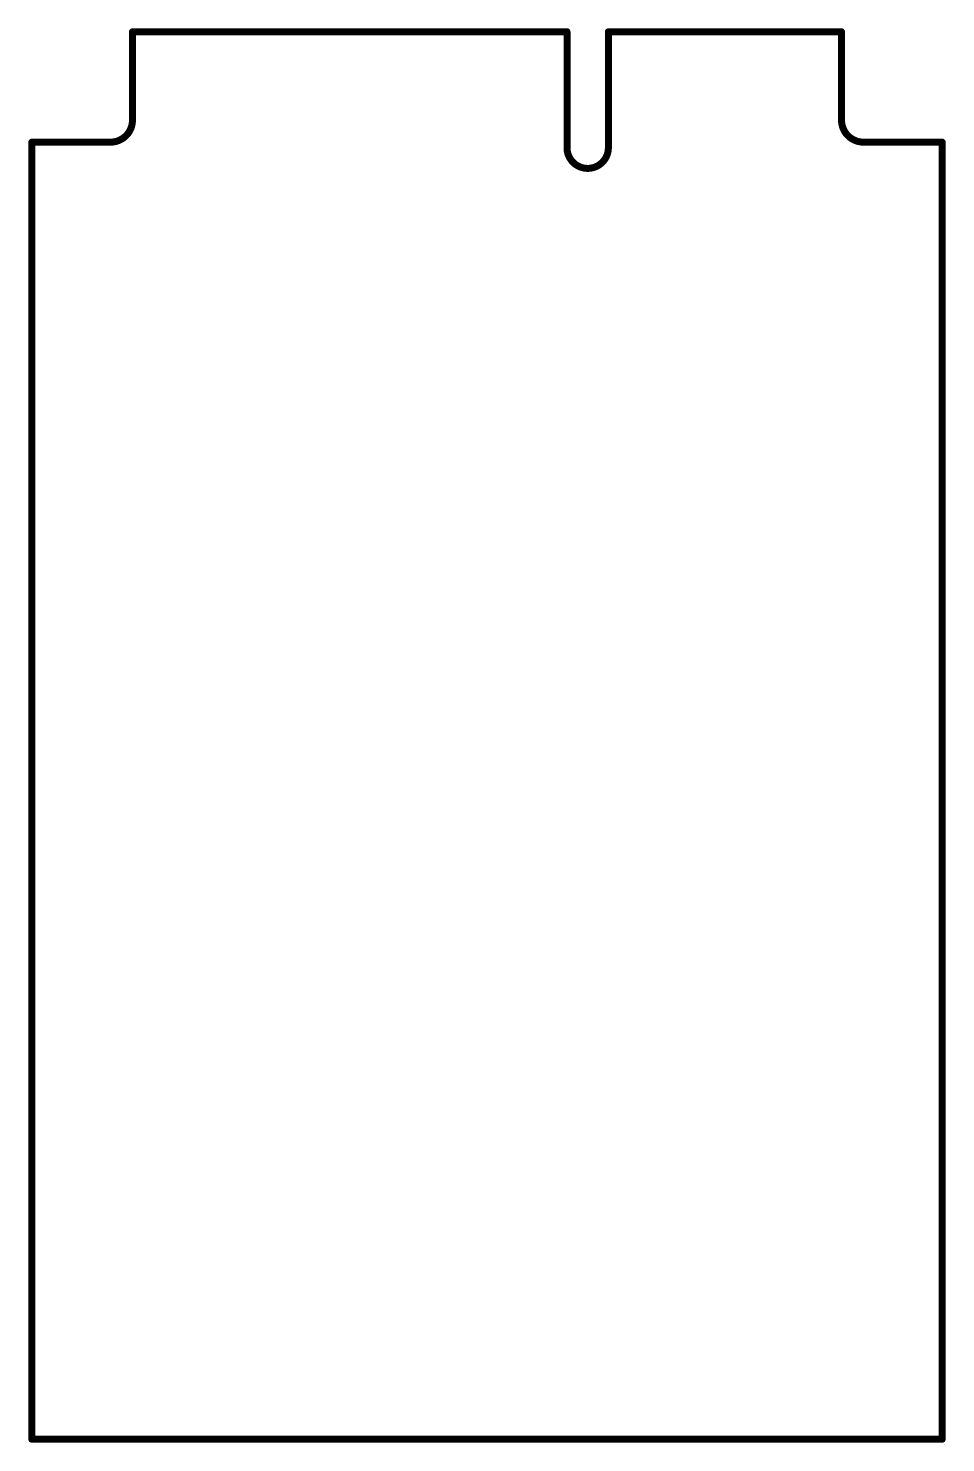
# Model space of a CAD drawing. Extents: x 2 to 5.43, y 2 to 5.88.
# Drawn here: x 4.116 to 5.426, y 3.862 to 5.88 of the extents above.
import ezdxf

# ---------------------------------------------------------------- set-up
doc = ezdxf.new("R2010")
doc.units = 0
doc.layers.add('MECHANICAL1', color=6, linetype='CONTINUOUS')
doc.layers.add('MECHANICAL4', color=56, linetype='CONTINUOUS')

msp = doc.modelspace()

# ---------------------------------------------------------------- linework, layer by layer
at = {"layer": 'MECHANICAL1', "const_width": 0.01}
for points in [[(4.265, 5.875), (4.885078, 5.875)], [(4.265, 5.749016), (4.265, 5.875)], [(4.885078, 5.709646), (4.885078, 5.875)], [(4.944134, 5.709646), (4.944134, 5.875)], [(4.944134, 5.875), (5.276811, 5.875)], [(5.276811, 5.749016), (5.276811, 5.875)], [(4.121299, 3.867126), (4.121299, 5.71752)], [(4.121299, 5.71752), (4.233504, 5.71752)], [(5.308307, 5.71752), (5.420512, 5.71752)], [(5.420512, 3.867126), (5.420512, 5.71752)], [(4.121299, 3.867126), (5.420512, 3.867126)]]:
    msp.add_lwpolyline(points, dxfattribs=at)
at = {"layer": 'MECHANICAL1', "const_width": 0.005}
for points in [[(4.2625, 5.875, 1), (4.2675, 5.875, 1)], [(4.2625, 5.875, 1), (4.2675, 5.875, 1)], [(4.882579, 5.875, 1), (4.887579, 5.875, 1)], [(4.882579, 5.875, 1), (4.887579, 5.875, 1)], [(4.941634, 5.875, 1), (4.946634, 5.875, 1)], [(4.941634, 5.875, 1), (4.946634, 5.875, 1)], [(5.274311, 5.875, 1), (5.279311, 5.875, 1)], [(5.274311, 5.875, 1), (5.279311, 5.875, 1)], [(4.2625, 5.749016, 1), (4.2675, 5.749016, 1)], [(4.2625, 5.749016, 1), (4.2675, 5.749016, 1)], [(5.274311, 5.749016, 1), (5.279311, 5.749016, 1)], [(5.274311, 5.749016, 1), (5.279311, 5.749016, 1)], [(4.118799, 5.71752, 1), (4.123799, 5.71752, 1)], [(4.118799, 5.71752, 1), (4.123799, 5.71752, 1)], [(4.231004, 5.71752, 1), (4.236004, 5.71752, 1)], [(4.231004, 5.71752, 1), (4.236004, 5.71752, 1)], [(4.882579, 5.709646, 1), (4.887579, 5.709646, 1)], [(4.882579, 5.709646, 1), (4.887579, 5.709646, 1)], [(4.941634, 5.709646, 1), (4.946634, 5.709646, 1)], [(4.941634, 5.709646, 1), (4.946634, 5.709646, 1)], [(5.305807, 5.71752, 1), (5.310807, 5.71752, 1)], [(5.305807, 5.71752, 1), (5.310807, 5.71752, 1)], [(5.418012, 5.71752, 1), (5.423012, 5.71752, 1)], [(5.418012, 5.71752, 1), (5.423012, 5.71752, 1)], [(4.118799, 3.867126, 1), (4.123799, 3.867126, 1)], [(4.118799, 3.867126, 1), (4.123799, 3.867126, 1)], [(5.418012, 3.867126, 1), (5.423012, 3.867126, 1)], [(5.418012, 3.867126, 1), (5.423012, 3.867126, 1)]]:
    msp.add_lwpolyline(points, format="xyb", close=True, dxfattribs=at)
at = {"layer": 'MECHANICAL1', "const_width": 0.01}
for points in [[(4.265, 5.749016, -0.414214), (4.233504, 5.71752)], [(5.308307, 5.71752, -0.414214), (5.276811, 5.749016)], [(4.944134, 5.709646, -1), (4.885079, 5.709646)]]:
    msp.add_lwpolyline(points, format="xyb", dxfattribs=at)
at = {"layer": 'MECHANICAL4', "const_width": 0.005}
for points in [[(4.2625, 5.875, 1), (4.2675, 5.875, 1)], [(4.2625, 5.875, 1), (4.2675, 5.875, 1)], [(4.2625, 5.875, 1), (4.2675, 5.875, 1)], [(4.2625, 5.875, 1), (4.2675, 5.875, 1)], [(5.274311, 5.875, 1), (5.279311, 5.875, 1)], [(5.274311, 5.875, 1), (5.279311, 5.875, 1)], [(5.274311, 5.875, 1), (5.279311, 5.875, 1)], [(5.274311, 5.875, 1), (5.279311, 5.875, 1)], [(4.2625, 5.749016, 1), (4.2675, 5.749016, 1)], [(4.2625, 5.749016, 1), (4.2675, 5.749016, 1)], [(4.2625, 5.749016, 1), (4.2675, 5.749016, 1)], [(4.2625, 5.749016, 1), (4.2675, 5.749016, 1)], [(5.274311, 5.749016, 1), (5.279311, 5.749016, 1)], [(5.274311, 5.749016, 1), (5.279311, 5.749016, 1)], [(5.274311, 5.749016, 1), (5.279311, 5.749016, 1)], [(5.274311, 5.749016, 1), (5.279311, 5.749016, 1)], [(4.231004, 5.71752, 1), (4.236004, 5.71752, 1)], [(4.231004, 5.71752, 1), (4.236004, 5.71752, 1)], [(4.231004, 5.71752, 1), (4.236004, 5.71752, 1)], [(4.231004, 5.71752, 1), (4.236004, 5.71752, 1)], [(5.305807, 5.71752, 1), (5.310807, 5.71752, 1)], [(5.305807, 5.71752, 1), (5.310807, 5.71752, 1)], [(5.305807, 5.71752, 1), (5.310807, 5.71752, 1)], [(5.305807, 5.71752, 1), (5.310807, 5.71752, 1)]]:
    msp.add_lwpolyline(points, format="xyb", close=True, dxfattribs=at)

doc.saveas('drawing.dxf')
